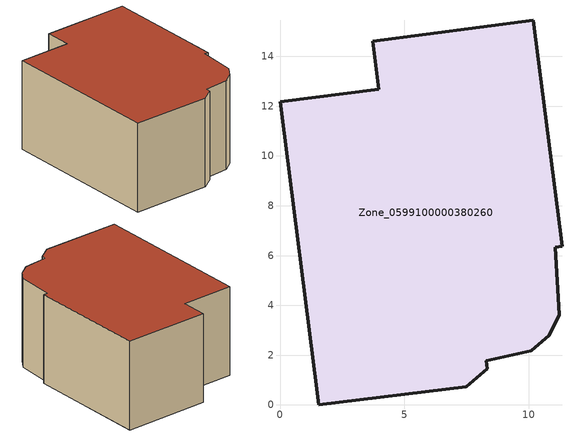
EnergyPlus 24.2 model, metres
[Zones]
Zone_0599100000380260
 floor ground (C_G): 10.18,15.46 11.33,6.37 11.05,6.33 11.23,3.61 10.81,2.79 10.1,2.18 8.29,1.77 8.33,1.45 7.49,0.73 1.56,0 0,12.19 3.97,12.68 3.72,14.61 z0
 wall outside (C_F): 11.33,6.37 10.18,15.46 3.72,14.61 3.97,12.68 0,12.19 1.56,0 7.49,0.73 8.33,1.45 8.29,1.77 10.1,2.18 10.81,2.79 11.23,3.61 11.05,6.33 11.33,6.37 z0:6.77
 roof outside (C_R): 8.33,1.45 8.29,1.77 10.1,2.18 10.81,2.79 11.23,3.61 11.05,6.33 11.33,6.37 10.18,15.46 3.72,14.61 3.97,12.68 0,12.19 1.56,0 7.49,0.73 z6.77
[BUILDING]
Pand.0599100000380260: North Axis=0; Terrain=City; Loads Convergence Tolerance Value=0.04; Temperature Convergence Tolerance Value=0.4; Solar Distribution=FullExterior; Maximum Number of Warmup Days=25; Minimum Number of Warmup Days=1
[Site:Location]
Rotterdam.The.Hague.AP_ZH_NLD Design_Conditions: Latitude=51.96; Longitude=4.45; Time Zone=1; Elevation=-4.5
[SITE:GROUNDTEMPERATURE:BUILDINGSURFACE]
18, 18, 18, 18, 18, 18, 18, 18, 18, 18, 18, 18
[MATERIAL] Thermal Absorptance=0.9; Solar Absorptance=0.7; Visible Absorptance=0.7
Name | Roughness | Thickness | Conductivity | Density | Specific Heat
G.D.1992-2005 | MediumSmooth | 0.15 | 0.06 | 540 | 1210
F.D.1992-2005 | Rough | 0.3 | 0.12 | 1920 | 840
R.D.1992-2005 | MediumRough | 0.2 | 0.08 | 1500 | 1000
[CONSTRUCTION]
C_G: G.D.1992-2005
C_F: F.D.1992-2005
C_R: R.D.1992-2005
[ZONE]
Zone_0599100000380260: Type=1; Multiplier=1; Ceiling Height=Autocalculate; Volume=Autocalculate; Floor Area=autocalculate; Part of Total Floor Area=Yes
[ZONEINFILTRATION:DESIGNFLOWRATE]
Infil_Zone_0599100000380260: Zone or ZoneList or Space or SpaceList=Zone_0599100000380260; Schedule=AlwaysOn; Design Flow Rate Calculation Method=Flow/Area; Flow Rate per Floor Area=0.0021; Constant Term Coefficient=1; Temperature Term Coefficient=0; Velocity Term Coefficient=0; Velocity Squared Term Coefficient=0
[HVACTEMPLATE:ZONE:IDEALLOADSAIRSYSTEM]
Zone_0599100000380260: Maximum Heating Supply Air Temperature=50; Minimum Cooling Supply Air Temperature=13; Maximum Heating Supply Air Humidity Ratio=0.0156; Minimum Cooling Supply Air Humidity Ratio=0.0077; Heating Limit=NoLimit; Cooling Limit=NoLimit; Dehumidification Control Type=ConstantSensibleHeatRatio; Cooling Sensible Heat Ratio=0.7; Dehumidification Setpoint=60; Humidification Control Type=None; Humidification Setpoint=30; Outdoor Air Method=None; Outdoor Air Flow Rate per Person=0.00944; Outdoor Air Flow Rate per Zone Floor Area=0; Outdoor Air Flow Rate per Zone=0; Demand Controlled Ventilation Type=None; Outdoor Air Economizer Type=NoEconomizer; Heat Recovery Type=None; Sensible Heat Recovery Effectiveness=0.7; Latent Heat Recovery Effectiveness=0.65
[ZONECONTROL:THERMOSTAT]
ThermostatControl_Zone_0599100000380260: Zone or ZoneList=Zone_0599100000380260; Control Type Schedule=DualSetpointControlType; Control 1=Thermostat_Zone_0599100000380260; Temperature Difference Between Cutout And Setpoint=0
[THERMOSTATSETPOINT:DUALSETPOINT]
Thermostat_Zone_0599100000380260: Heating Setpoint Temperature Schedule=HeatingSetpoint_Zone_0599100000380260; Cooling Setpoint Temperature Schedule=CoolingSetpoint_Zone_0599100000380260
[SCHEDULE:COMPACT]
HeatingSetpoint_Zone_0599100000380260: Through: 12/31, For: AllDays, Until: 24:00, 21
CoolingSetpoint_Zone_0599100000380260: Through: 12/31, For: AllDays, Until: 24:00, 24
DualSetpointControlType: Through: 12/31, For: AllDays, Until: 24:00, 4
AlwaysOn: Through: 12/31, For: AllDays, Until: 24:00, 1
